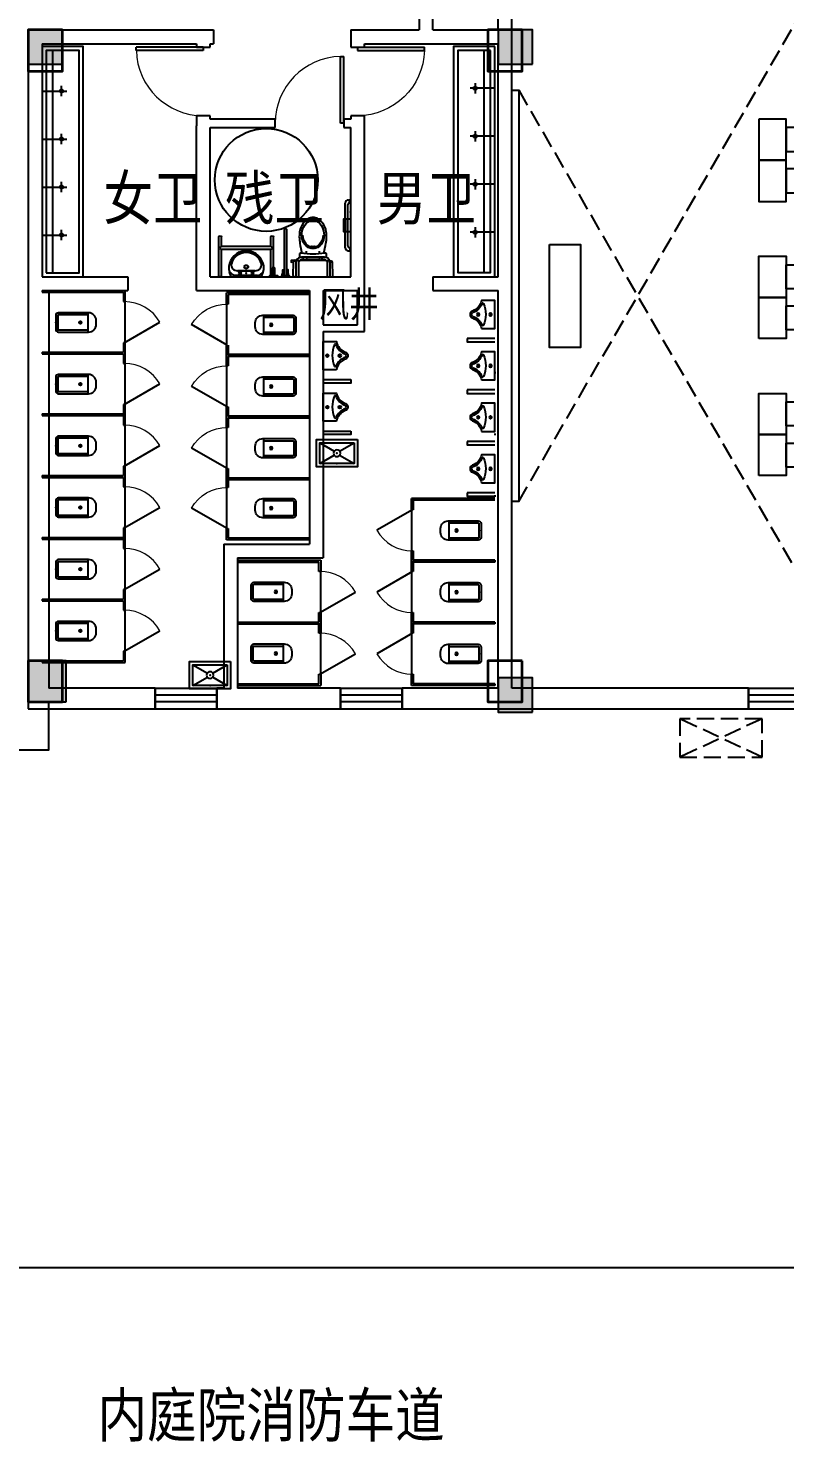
# Model space of a CAD drawing. Extents: x 0 to 302064749, y -59725395 to 1524223.
# Drawn here: x 213603226 to 214705984, y -2817360 to -755807 of the extents above; entities that cross this region are included whole.
import ezdxf

# ---------------------------------------------------------------- set-up
doc = ezdxf.new("R2010")
doc.units = 0
doc.header["$LTSCALE"] = 1000
doc.linetypes.add('DASH', pattern=[0.35, 0.25, -0.1])
for name, color, linetype in [('0-底图', 7, 'Continuous'), ('COLU', 7, 'Continuous'), ('COLU_HATCH', 251, 'Continuous'), ('PUB_TEXT', 7, 'Continuous'), ('STAIR', 2, 'Continuous'), ('TEXT', 7, 'Continuous'), ('WALL', 2, 'Continuous'), ('WINDOW', 4, 'Continuous'), ('厨卫', 252, 'Continuous'), ('家具', 8, 'Continuous'), ('空调外机', 211, 'Continuous'), ('道路-DX', 4, 'Continuous')]:
    doc.layers.add(name, color=color, linetype=linetype)
doc.layers.add('砼柱', color=2, linetype='Continuous', lineweight=35)
doc.styles.get("Standard").update_dxf_attribs({"font": 'geniso.shx', "bigfont": 'hztxt.shx'})

# ---------------------------------------------------------------- blocks, each defined once
blk = doc.blocks.new('jj')
at = {"layer": '家具', "linetype": 'DASH'}
for points in [[(710804, 819533), (715712, 828033)], [(710804, 825533), (715896, 816713)]]:
    blk.add_lwpolyline(points, dxfattribs=at)
at = {"layer": '家具'}
for points in [[(715304, 827113), (715304, 826513), (715704, 826513), (715704, 827113)], [(716304, 827113), (716304, 826513), (716704, 826513), (716704, 827113)], [(717304, 827113), (717304, 826513), (717704, 826513), (717704, 827113)], [(718304, 827113), (718304, 826513), (718704, 826513), (718704, 827113)], [(719304, 827113), (719304, 826513), (719704, 826513), (719704, 827113)], [(720204, 827113), (720204, 826513), (720604, 826513), (720604, 827113)], [(721104, 827113), (721104, 826513), (721504, 826513), (721504, 827113)], [(722004, 827113), (722004, 826513), (722404, 826513), (722404, 827113)], [(722904, 827113), (722904, 826513), (723304, 826513), (723304, 827113)], [(723804, 827113), (723804, 826513), (724204, 826513), (724204, 827113)], [(715704, 826988), (715704, 826638), (716054, 826638), (716054, 826988)], [(716704, 826988), (716704, 826638), (717054, 826638), (717054, 826988)], [(717704, 826988), (717704, 826638), (718054, 826638), (718054, 826988)], [(718704, 826988), (718704, 826638), (719054, 826638), (719054, 826988)], [(719704, 826988), (719704, 826638), (720054, 826638), (720054, 826988)], [(720604, 826988), (720604, 826638), (720954, 826638), (720954, 826988)], [(721504, 826988), (721504, 826638), (721854, 826638), (721854, 826988)], [(722404, 826988), (722404, 826638), (722754, 826638), (722754, 826988)], [(723304, 826988), (723304, 826638), (723654, 826638), (723654, 826988)], [(724204, 826988), (724204, 826638), (724554, 826638), (724554, 826988)], [(715304, 826513), (715304, 825913), (715704, 825913), (715704, 826513)], [(716304, 826513), (716304, 825913), (716704, 825913), (716704, 826513)], [(717304, 826513), (717304, 825913), (717704, 825913), (717704, 826513)], [(718304, 826513), (718304, 825913), (718704, 825913), (718704, 826513)], [(719304, 826513), (719304, 825913), (719704, 825913), (719704, 826513)], [(720204, 826513), (720204, 825913), (720604, 825913), (720604, 826513)], [(721104, 826513), (721104, 825913), (721504, 825913), (721504, 826513)], [(722004, 826513), (722004, 825913), (722404, 825913), (722404, 826513)], [(722904, 826513), (722904, 825913), (723304, 825913), (723304, 826513)], [(723804, 826513), (723804, 825913), (724204, 825913), (724204, 826513)], [(715704, 826388), (715704, 826038), (716054, 826038), (716054, 826388)], [(716704, 826388), (716704, 826038), (717054, 826038), (717054, 826388)], [(717704, 826388), (717704, 826038), (718054, 826038), (718054, 826388)], [(718704, 826388), (718704, 826038), (719054, 826038), (719054, 826388)], [(719704, 826388), (719704, 826038), (720054, 826038), (720054, 826388)], [(720604, 826388), (720604, 826038), (720954, 826038), (720954, 826388)], [(721504, 826388), (721504, 826038), (721854, 826038), (721854, 826388)], [(722404, 826388), (722404, 826038), (722754, 826038), (722754, 826388)], [(723304, 826388), (723304, 826038), (723654, 826038), (723654, 826388)], [(724204, 826388), (724204, 826038), (724554, 826038), (724554, 826388)], [(710704, 819533), (710704, 825533), (710804, 825533), (710804, 819533)], [(714304, 825113), (714304, 824513), (714704, 824513), (714704, 825113)], [(715304, 825113), (715304, 824513), (715704, 824513), (715704, 825113)], [(716304, 825113), (716304, 824513), (716704, 824513), (716704, 825113)], [(717304, 825113), (717304, 824513), (717704, 824513), (717704, 825113)], [(718304, 825113), (718304, 824513), (718704, 824513), (718704, 825113)], [(719304, 825113), (719304, 824513), (719704, 824513), (719704, 825113)], [(720204, 825113), (720204, 824513), (720604, 824513), (720604, 825113)], [(721104, 825113), (721104, 824513), (721504, 824513), (721504, 825113)], [(722004, 825113), (722004, 824513), (722404, 824513), (722404, 825113)], [(722904, 825113), (722904, 824513), (723304, 824513), (723304, 825113)], [(723804, 825113), (723804, 824513), (724204, 824513), (724204, 825113)], [(714704, 824988), (714704, 824638), (715054, 824638), (715054, 824988)], [(715704, 824988), (715704, 824638), (716054, 824638), (716054, 824988)], [(716704, 824988), (716704, 824638), (717054, 824638), (717054, 824988)], [(717704, 824988), (717704, 824638), (718054, 824638), (718054, 824988)], [(718704, 824988), (718704, 824638), (719054, 824638), (719054, 824988)], [(719704, 824988), (719704, 824638), (720054, 824638), (720054, 824988)], [(720604, 824988), (720604, 824638), (720954, 824638), (720954, 824988)], [(721504, 824988), (721504, 824638), (721854, 824638), (721854, 824988)], [(722404, 824988), (722404, 824638), (722754, 824638), (722754, 824988)], [(723304, 824988), (723304, 824638), (723654, 824638), (723654, 824988)], [(724204, 824988), (724204, 824638), (724554, 824638), (724554, 824988)], [(714304, 824513), (714304, 823913), (714704, 823913), (714704, 824513)], [(715304, 824513), (715304, 823913), (715704, 823913), (715704, 824513)], [(716304, 824513), (716304, 823913), (716704, 823913), (716704, 824513)], [(717304, 824513), (717304, 823913), (717704, 823913), (717704, 824513)], [(718304, 824513), (718304, 823913), (718704, 823913), (718704, 824513)], [(719304, 824513), (719304, 823913), (719704, 823913), (719704, 824513)], [(720204, 824513), (720204, 823913), (720604, 823913), (720604, 824513)], [(721104, 824513), (721104, 823913), (721504, 823913), (721504, 824513)], [(722004, 824513), (722004, 823913), (722404, 823913), (722404, 824513)], [(722904, 824513), (722904, 823913), (723304, 823913), (723304, 824513)], [(723804, 824513), (723804, 823913), (724204, 823913), (724204, 824513)], [(714704, 824388), (714704, 824038), (715054, 824038), (715054, 824388)], [(715704, 824388), (715704, 824038), (716054, 824038), (716054, 824388)], [(716704, 824388), (716704, 824038), (717054, 824038), (717054, 824388)], [(717704, 824388), (717704, 824038), (718054, 824038), (718054, 824388)], [(718704, 824388), (718704, 824038), (719054, 824038), (719054, 824388)], [(719704, 824388), (719704, 824038), (720054, 824038), (720054, 824388)], [(720604, 824388), (720604, 824038), (720954, 824038), (720954, 824388)], [(721504, 824388), (721504, 824038), (721854, 824038), (721854, 824388)], [(722404, 824388), (722404, 824038), (722754, 824038), (722754, 824388)], [(723304, 824388), (723304, 824038), (723654, 824038), (723654, 824388)], [(724204, 824388), (724204, 824038), (724554, 824038), (724554, 824388)], [(711254, 823283), (711704, 823283), (711704, 821783), (711254, 821783)], [(714304, 822513), (714304, 823113), (714704, 823113), (714704, 822513)], [(714704, 822638), (714704, 822988), (715054, 822988), (715054, 822638)], [(715304, 822513), (715304, 823113), (715704, 823113), (715704, 822513)], [(715704, 822638), (715704, 822988), (716054, 822988), (716054, 822638)], [(716304, 822513), (716304, 823113), (716704, 823113), (716704, 822513)], [(716704, 822638), (716704, 822988), (717054, 822988), (717054, 822638)], [(717304, 822513), (717304, 823113), (717704, 823113), (717704, 822513)], [(717704, 822638), (717704, 822988), (718054, 822988), (718054, 822638)], [(718304, 822513), (718304, 823113), (718704, 823113), (718704, 822513)], [(718704, 822638), (718704, 822988), (719054, 822988), (719054, 822638)], [(719304, 822513), (719304, 823113), (719704, 823113), (719704, 822513)], [(719704, 822638), (719704, 822988), (720054, 822988), (720054, 822638)], [(720204, 822513), (720204, 823113), (720604, 823113), (720604, 822513)], [(720604, 822638), (720604, 822988), (720954, 822988), (720954, 822638)], [(721104, 822513), (721104, 823113), (721504, 823113), (721504, 822513)], [(721504, 822638), (721504, 822988), (721854, 822988), (721854, 822638)], [(722004, 822513), (722004, 823113), (722404, 823113), (722404, 822513)], [(722404, 822638), (722404, 822988), (722754, 822988), (722754, 822638)], [(722904, 822513), (722904, 823113), (723304, 823113), (723304, 822513)], [(723304, 822638), (723304, 822988), (723654, 822988), (723654, 822638)], [(723804, 822513), (723804, 823113), (724204, 823113), (724204, 822513)], [(724204, 822638), (724204, 822988), (724554, 822988), (724554, 822638)], [(724704, 822513), (724704, 823113), (725104, 823113), (725104, 822513)], [(725104, 822638), (725104, 822988), (725454, 822988), (725454, 822638)], [(714304, 821913), (714304, 822513), (714704, 822513), (714704, 821913)], [(714704, 822038), (714704, 822388), (715054, 822388), (715054, 822038)], [(715304, 821913), (715304, 822513), (715704, 822513), (715704, 821913)], [(715704, 822038), (715704, 822388), (716054, 822388), (716054, 822038)], [(716304, 821913), (716304, 822513), (716704, 822513), (716704, 821913)], [(716704, 822038), (716704, 822388), (717054, 822388), (717054, 822038)], [(717304, 821913), (717304, 822513), (717704, 822513), (717704, 821913)], [(717704, 822038), (717704, 822388), (718054, 822388), (718054, 822038)], [(718304, 821913), (718304, 822513), (718704, 822513), (718704, 821913)], [(718704, 822038), (718704, 822388), (719054, 822388), (719054, 822038)], [(719304, 821913), (719304, 822513), (719704, 822513), (719704, 821913)], [(719704, 822038), (719704, 822388), (720054, 822388), (720054, 822038)], [(720204, 821913), (720204, 822513), (720604, 822513), (720604, 821913)], [(720604, 822038), (720604, 822388), (720954, 822388), (720954, 822038)], [(721104, 821913), (721104, 822513), (721504, 822513), (721504, 821913)], [(721504, 822038), (721504, 822388), (721854, 822388), (721854, 822038)], [(722004, 821913), (722004, 822513), (722404, 822513), (722404, 821913)], [(722404, 822038), (722404, 822388), (722754, 822388), (722754, 822038)], [(722904, 821913), (722904, 822513), (723304, 822513), (723304, 821913)], [(723304, 822038), (723304, 822388), (723654, 822388), (723654, 822038)], [(723804, 821913), (723804, 822513), (724204, 822513), (724204, 821913)], [(724204, 822038), (724204, 822388), (724554, 822388), (724554, 822038)], [(724704, 821913), (724704, 822513), (725104, 822513), (725104, 821913)], [(725104, 822038), (725104, 822388), (725454, 822388), (725454, 822038)], [(714304, 820513), (714304, 821113), (714704, 821113), (714704, 820513)], [(714704, 820638), (714704, 820988), (715054, 820988), (715054, 820638)], [(715304, 820513), (715304, 821113), (715704, 821113), (715704, 820513)], [(715704, 820638), (715704, 820988), (716054, 820988), (716054, 820638)], [(716304, 820513), (716304, 821113), (716704, 821113), (716704, 820513)], [(716704, 820638), (716704, 820988), (717054, 820988), (717054, 820638)], [(717304, 820513), (717304, 821113), (717704, 821113), (717704, 820513)], [(717704, 820638), (717704, 820988), (718054, 820988), (718054, 820638)], [(718304, 820513), (718304, 821113), (718704, 821113), (718704, 820513)], [(718704, 820638), (718704, 820988), (719054, 820988), (719054, 820638)], [(719304, 820513), (719304, 821113), (719704, 821113), (719704, 820513)], [(719704, 820638), (719704, 820988), (720054, 820988), (720054, 820638)], [(720204, 820513), (720204, 821113), (720604, 821113), (720604, 820513)], [(720604, 820638), (720604, 820988), (720954, 820988), (720954, 820638)], [(721104, 820513), (721104, 821113), (721504, 821113), (721504, 820513)], [(721504, 820638), (721504, 820988), (721854, 820988), (721854, 820638)], [(722004, 820513), (722004, 821113), (722404, 821113), (722404, 820513)], [(722404, 820638), (722404, 820988), (722754, 820988), (722754, 820638)], [(722904, 820513), (722904, 821113), (723304, 821113), (723304, 820513)], [(723304, 820638), (723304, 820988), (723654, 820988), (723654, 820638)], [(723804, 820513), (723804, 821113), (724204, 821113), (724204, 820513)], [(724204, 820638), (724204, 820988), (724554, 820988), (724554, 820638)], [(724704, 820513), (724704, 821113), (725104, 821113), (725104, 820513)], [(725104, 820638), (725104, 820988), (725454, 820988), (725454, 820638)], [(714304, 819913), (714304, 820513), (714704, 820513), (714704, 819913)], [(715304, 819913), (715304, 820513), (715704, 820513), (715704, 819913)], [(716304, 819913), (716304, 820513), (716704, 820513), (716704, 819913)], [(717304, 819913), (717304, 820513), (717704, 820513), (717704, 819913)], [(718304, 819913), (718304, 820513), (718704, 820513), (718704, 819913)], [(719304, 819913), (719304, 820513), (719704, 820513), (719704, 819913)], [(720204, 819913), (720204, 820513), (720604, 820513), (720604, 819913)], [(721104, 819913), (721104, 820513), (721504, 820513), (721504, 819913)], [(722004, 819913), (722004, 820513), (722404, 820513), (722404, 819913)], [(722904, 819913), (722904, 820513), (723304, 820513), (723304, 819913)], [(723804, 819913), (723804, 820513), (724204, 820513), (724204, 819913)], [(724704, 819913), (724704, 820513), (725104, 820513), (725104, 819913)], [(714704, 820038), (714704, 820388), (715054, 820388), (715054, 820038)], [(715704, 820038), (715704, 820388), (716054, 820388), (716054, 820038)], [(716704, 820038), (716704, 820388), (717054, 820388), (717054, 820038)], [(717704, 820038), (717704, 820388), (718054, 820388), (718054, 820038)], [(718704, 820038), (718704, 820388), (719054, 820388), (719054, 820038)], [(719704, 820038), (719704, 820388), (720054, 820388), (720054, 820038)], [(720604, 820038), (720604, 820388), (720954, 820388), (720954, 820038)], [(721504, 820038), (721504, 820388), (721854, 820388), (721854, 820038)], [(722404, 820038), (722404, 820388), (722754, 820388), (722754, 820038)], [(723304, 820038), (723304, 820388), (723654, 820388), (723654, 820038)], [(724204, 820038), (724204, 820388), (724554, 820388), (724554, 820038)], [(725104, 820038), (725104, 820388), (725454, 820388), (725454, 820038)], [(715304, 818513), (715304, 819113), (715704, 819113), (715704, 818513)], [(716304, 818513), (716304, 819113), (716704, 819113), (716704, 818513)], [(717304, 818513), (717304, 819113), (717704, 819113), (717704, 818513)], [(718304, 818513), (718304, 819113), (718704, 819113), (718704, 818513)], [(719304, 818513), (719304, 819113), (719704, 819113), (719704, 818513)], [(720204, 818513), (720204, 819113), (720604, 819113), (720604, 818513)], [(721104, 818513), (721104, 819113), (721504, 819113), (721504, 818513)], [(722004, 818513), (722004, 819113), (722404, 819113), (722404, 818513)], [(722904, 818513), (722904, 819113), (723304, 819113), (723304, 818513)], [(723804, 818513), (723804, 819113), (724204, 819113), (724204, 818513)], [(724704, 818513), (724704, 819113), (725104, 819113), (725104, 818513)], [(715704, 818638), (715704, 818988), (716054, 818988), (716054, 818638)], [(716704, 818638), (716704, 818988), (717054, 818988), (717054, 818638)], [(717704, 818638), (717704, 818988), (718054, 818988), (718054, 818638)], [(718704, 818638), (718704, 818988), (719054, 818988), (719054, 818638)], [(719704, 818638), (719704, 818988), (720054, 818988), (720054, 818638)], [(720604, 818638), (720604, 818988), (720954, 818988), (720954, 818638)], [(721504, 818638), (721504, 818988), (721854, 818988), (721854, 818638)], [(722404, 818638), (722404, 818988), (722754, 818988), (722754, 818638)], [(723304, 818638), (723304, 818988), (723654, 818988), (723654, 818638)], [(724204, 818638), (724204, 818988), (724554, 818988), (724554, 818638)], [(725104, 818638), (725104, 818988), (725454, 818988), (725454, 818638)], [(715304, 817913), (715304, 818513), (715704, 818513), (715704, 817913)], [(716304, 817913), (716304, 818513), (716704, 818513), (716704, 817913)], [(717304, 817913), (717304, 818513), (717704, 818513), (717704, 817913)], [(718304, 817913), (718304, 818513), (718704, 818513), (718704, 817913)], [(719304, 817913), (719304, 818513), (719704, 818513), (719704, 817913)], [(720204, 817913), (720204, 818513), (720604, 818513), (720604, 817913)], [(721104, 817913), (721104, 818513), (721504, 818513), (721504, 817913)], [(722004, 817913), (722004, 818513), (722404, 818513), (722404, 817913)], [(722904, 817913), (722904, 818513), (723304, 818513), (723304, 817913)], [(723804, 817913), (723804, 818513), (724204, 818513), (724204, 817913)], [(724704, 817913), (724704, 818513), (725104, 818513), (725104, 817913)], [(715704, 818038), (715704, 818388), (716054, 818388), (716054, 818038)], [(716704, 818038), (716704, 818388), (717054, 818388), (717054, 818038)], [(717704, 818038), (717704, 818388), (718054, 818388), (718054, 818038)], [(718704, 818038), (718704, 818388), (719054, 818388), (719054, 818038)], [(719704, 818038), (719704, 818388), (720054, 818388), (720054, 818038)], [(720604, 818038), (720604, 818388), (720954, 818388), (720954, 818038)], [(721504, 818038), (721504, 818388), (721854, 818388), (721854, 818038)], [(722404, 818038), (722404, 818388), (722754, 818388), (722754, 818038)], [(723304, 818038), (723304, 818388), (723654, 818388), (723654, 818038)], [(724204, 818038), (724204, 818388), (724554, 818388), (724554, 818038)], [(725104, 818038), (725104, 818388), (725454, 818388), (725454, 818038)]]:
    blk.add_lwpolyline(points, close=True, dxfattribs=at)
blk = doc.blocks.new('$lvtry$00000202')
at = {"color": 0}
for p, q in [((-110, -40, 0), (-110, -470, 0)), ((100, -30, 0), (-100, -30, 0)), ((110, -470, 0), (110, -40, 0)), ((140, -470, 0), (-140, -470, 0))]:
    blk.add_line(p, q, dxfattribs=at)
at = {"color": 0, "elevation": 0}
blk.add_lwpolyline([(140, -40, 0.414214), (100, 0), (-100, 0, 0.414214), (-140, -40), (-140, -480, 0.414214), (-30, -590), (30, -590, 0.414214), (140, -480)], format="xyb", close=True, dxfattribs=at)
at = {"color": 0}
blk.add_circle((0, -359, 0), 20, dxfattribs=at)
for centre, start, end in [((-100, -40, 0), 90, 180), ((100, -40, 0), 0, 90)]:
    blk.add_arc(centre, 10, start, end, dxfattribs=at)
for p in [(0, 0, 0), (0, -359, 0)]:
    blk.add_point(p, dxfattribs=at)
blk = doc.blocks.new('$TCHSYS$APDOOR2D')
blk.add_line((0.5, 0), (0, 0.866))
at = {"lineweight": 13}
blk.add_arc((0.5, 0), 1, 120, 180, dxfattribs=at)
blk = doc.blocks.new('jjj')
at = {"layer": '家具'}
for p, q in [((710644, 826153), (710644, 822913)), ((710804, 825603), (710444, 825603)), ((710804, 824903), (710444, 824903)), ((710804, 824203), (710444, 824203)), ((710804, 823503), (710444, 823503))]:
    blk.add_line(p, q, dxfattribs=at)
for points in [[(710804, 826213), (710204, 826213), (710204, 822853), (710804, 822853), (710804, 826213)], [(710519, 825678), (710519, 825528)], [(710519, 824978), (710519, 824828)], [(710519, 824278), (710519, 824128)], [(710519, 823578), (710519, 823428)]]:
    blk.add_lwpolyline(points, dxfattribs=at)
blk.add_lwpolyline([(710744, 826153), (710264, 826153), (710264, 822913), (710744, 822913)], close=True, dxfattribs=at)
for centre in [(710519, 825603), (710519, 824903), (710519, 824203), (710519, 823503)]:
    blk.add_circle(centre, 25, dxfattribs=at)
blk = doc.blocks.new('A$C1C523CE6')
at = {"layer": '厨卫'}
for p, q in [((302, 1130), (302, 958)), ((931, 1111), (931, 450, 0)), ((971, 1111), (931, 1111)), ((971, 450, 0), (971, 1111)), ((1105, 1102), (1090, 1117)), ((1160, 1117), (1145, 1102)), ((456, 884), (645, 884)), ((11, 760), (1, 760)), ((11, 700), (1, 700)), ((11, 700), (11, 760)), ((36, 750), (11, 750)), ((16, 710), (11, 710)), ((41, 685), (41, 475, 0)), ((81, 705), (81, 475, 0)), ((467, 770), (444, 770)), ((456, 781), (456, 758)), ((634, 770), (657, 770)), ((645, 781), (645, 758)), ((41, 475), (41, 285)), ((81, 285), (81, 475)), ((951, 430, 0), (951, 430, 0)), ((41, 285, 0), (41, 75, 0)), ((81, 285, 0), (81, 55, 0)), ((11, 60, 0), (1, 60, 0)), ((11, 0, 0), (1, 0, 0)), ((11, 60, 0), (11, 0, 0)), ((16, 50, 0), (11, 50, 0)), ((16, 50, 0), (11, 50, 0)), ((36, 10, 0), (11, 10, 0))]:
    blk.add_line(p, q, dxfattribs=at)
for points in [[(819, 1130), (282, 1130, 0.421203), (259, 1107), (264, 922, 0.384529), (285, 900, 0.020097), (551, 890, 0.020097), (816, 900, 0.384529), (837, 922), (842, 1107, 0.421203)], [(1125, 993), (1125, 993, 0.414214), (1145, 1013), (1145, 1102), (1105, 1102), (1105, 1013, 0.414214)], [(749, 844), (352, 844), (352, 807, 0.472458), (379, 784, -0.097656), (722, 784, 0.472458), (749, 807)], [(551, 307, -0.221073), (451, 353, -0.102493), (395, 459, -0.121565), (397, 590, -0.187395), (480, 701, -0.126952), (551, 719, -0.126952), (621, 701, -0.187395), (704, 590, -0.121565), (706, 459, -0.102493), (650, 353, -0.221073)]]:
    blk.add_lwpolyline(points, format="xyb", close=True, dxfattribs=at)
for points in [[(354, 895, -0.203745), (342, 924), (342, 1130)], [(747, 895, 0.203745), (759, 924), (759, 1130)], [(795, 898, 0.081906), (799, 924), (799, 1130)], [(302, 958), (302, 913), (302, 924, 0.081902), (306, 898)], [(306, 898, 0.32142), (382, 844), (719, 844, 0.300027), (793, 893)], [(352, 898, 0.216674), (382, 884), (414, 884)], [(687, 884), (719, 884, 0.194092), (747, 895)], [(793, 893, 0.019656), (795, 898)], [(390, 786), (366, 671, 0.088113), (356, 473, 0.124068), (415, 339, 0.086475), (483, 282, 0.130408), (551, 265, 0.130408), (618, 282, 0.086475), (686, 339, 0.124068), (745, 473, 0.088113), (735, 671), (712, 786)], [(404, 524, -0.134007), (437, 632, -0.213245), (522, 694, 0.668461), (518, 710, 0.205105), (426, 639, 0.136377), (394, 524)], [(556, 683), (569, 689, 0.801198), (570, 693, 0.05862), (551, 695, 0.05862), (531, 693, 0.801198), (532, 689), (545, 683)], [(707, 524, 0.136377), (675, 639, 0.205105), (583, 710, 0.668461), (579, 694, -0.213245), (664, 632, -0.134007), (697, 524)]]:
    blk.add_lwpolyline(points, format="xyb", dxfattribs=at)
for points in [[(891, 1130), (891, 1117), (1011, 1117), (1011, 1130)], [(913, 1087), (913, 1100), (905, 1100), (905, 1087)], [(926, 1027), (926, 1117), (913, 1117), (913, 1027)], [(975, 1027), (975, 1117), (989, 1117), (989, 1027)], [(989, 1087), (989, 1100), (997, 1100), (997, 1087)], [(1062, 1130), (1062, 1117), (1183, 1117), (1183, 1130)], [(456, 844), (456, 888), (414, 888), (414, 844)], [(645, 844), (645, 888), (687, 888), (687, 844)]]:
    blk.add_lwpolyline(points, close=True, dxfattribs=at)
for points in [[(780, 897), (814, 885), (869, 892), (866, 915), (834, 910)], [(1, 475), (101, 475), (101, 285), (1, 285)]]:
    blk.add_lwpolyline(points, dxfattribs=at)
at = {"layer": '厨卫', "const_width": 20}
blk.add_lwpolyline([(1, 174, 0.39926), (10, 184, 0.39926), (1, 194, 0.39926)], format="xyb", dxfattribs=at)
at = {"layer": '厨卫'}
for centre, radius, start, end in [((16, 685), 25, 0, 90), ((36, 705), 45, 0, 90), ((951, 450, 0), 20, 180.0006, 270.0006), ((951, 450, 0), 20, 269.9999, 0), ((16, 75, 0), 25, 270, 0), ((36, 55, 0), 45, 270, 0)]:
    blk.add_arc(centre, radius, start, end, dxfattribs=at)
blk = doc.blocks.new('x-cw$0$$lvtry$00000178')
for p, q in [((-240, 0), (-270, -79)), ((240, 0), (-240, 0)), ((-237, 0), (239, 0)), ((240, 0), (270, -79)), ((-213, -36), (-271, -91)), ((-179, -23), (181, -23)), ((-141, -105), (141, -105)), ((141, -105), (-141, -105)), ((217, -37), (274, -95))]:
    blk.add_line(p, q)
for centre, radius in [((-99, -65), 16.3), ((2, -172), 31.6), ((101, -65), 16.3)]:
    blk.add_circle(centre, radius)
at = {"lineweight": 13}
blk.add_circle((2, -172), 23, dxfattribs=at)
for centre, radius, start, end in [((28, -152), 307, 166.1751, 244.7296), ((-141, -205), 100, 90, 190.5602), ((0, -179), 243, 190.5602, 349.4398), ((-179, -73), 50, 90, 133.181), ((-28, -152), 307, 297.0639, 13.8249), ((141, -205), 100, 349.4398, 90), ((181, -73), 50, 44.5607, 90), ((0, -201), 250, 245.8071, 296.4628)]:
    blk.add_arc(centre, radius, start, end)
blk.add_point((1, -65, 0))
blk = doc.blocks.new('A$C581F44C0')
at = {"layer": '厨卫'}
for p, q in [((0, 600, 0), (0, 20, 0)), ((40, 600, 0), (0, 600, 0)), ((40, 600, 0), (40, 200, 0)), ((760, 600, 0), (760, 200, 0)), ((800, 600, 0), (760, 600, 0)), ((800, 600, 0), (800, 600, 0)), ((800, 500, 0), (800, 600, 0)), ((800, 500, 0), (800, 20, 0)), ((20, 180, 0), (20, 180, 0)), ((760, 200, 0), (40, 200, 0)), ((760, 160, 0), (40, 160, 0)), ((40, 160, 0), (40, 20, 0)), ((760, 160, 0), (760, 20, 0)), ((780, 180, 0), (780, 180, 0)), ((20, 0, 0), (20, 0, 0)), ((780, 0, 0), (780, 0, 0))]:
    blk.add_line(p, q, dxfattribs=at)
for centre, start, end in [((20, 20, 0), 180, 270), ((40, 180, 0), 90, 180), ((40, 180, 0), 180, 270), ((20, 20, 0), 270, 0), ((760, 180, 0), 0, 90), ((760, 180, 0), 270, 0), ((780, 20, 0), 180, 270), ((780, 20, 0), 270, 0)]:
    blk.add_arc(centre, 20, start, end, dxfattribs=at)
at = {"layer": '厨卫', "xscale": -0.9156193895870736, "yscale": 0.8407079646017699}
blk.add_blockref('x-cw$0$$lvtry$00000178', (402, 600), dxfattribs=at)
blk = doc.blocks.new('$lvtry$00000191')
at = {"color": 0}
for p, q in [((-250, -100, 0), (-39, -219, 0)), ((39, -219, 0), (250, -100, 0)), ((-250, -400, 0), (-39, -281, 0)), ((39, -281, 0), (250, -400, 0))]:
    blk.add_line(p, q, dxfattribs=at)
at = {"color": 0, "elevation": 0}
for points in [[(300, -450), (300, -50), (-300, -50), (-300, -450)], [(250, -400), (250, -100), (-250, -100), (-250, -400)]]:
    blk.add_lwpolyline(points, close=True, dxfattribs=at)
at = {"color": 0}
blk.add_circle((0, -250, 0), 50, dxfattribs=at)
for p in [(0, -100, 0), (0, -250, 0)]:
    blk.add_point(p, dxfattribs=at)
blk = doc.blocks.new('$lvtry$00000222')
at = {"layer": '厨卫', "elevation": 0}
blk.add_lwpolyline([(-205, -191), (-205, 0), (205, 0), (205, -191, 0.268068), (51, -323, -0.317765), (0, -360, -0.317765), (-51, -323, 0.268068)], format="xyb", close=True, dxfattribs=at)
at = {"layer": '厨卫'}
for centre in [(0, -60, 0), (0, -242, 0)]:
    blk.add_circle(centre, 20, dxfattribs=at)
for centre, radius, start, end in [((-152, -175, 0), 10, 114.1084, 248.1394), ((5, -526, 0), 395, 66.6675, 114.1084), ((-243, -401, 0), 233, 19.2639, 68.1394), ((243, -401, 0), 233, 110.4941, 160.7361), ((158, -173, 0), 10, 290.4941, 66.6675), ((0, -316, 0), 24, 199.2639, 269.4998), ((0, -316, 0), 24, 270.5002, 340.7361)]:
    blk.add_arc(centre, radius, start, end, dxfattribs=at)
for p in [(0, -60, 0), (0, -242, 0)]:
    blk.add_point(p, dxfattribs=at)
blk = doc.blocks.new('1111')
at = {"layer": 'COLU_HATCH'}
h = blk.add_hatch(color=256, dxfattribs=at)
h.dxf.hatch_style = 1
h.paths.add_polyline_path([(1153592, 1111491), (1153592, 1111991), (1153092, 1111991), (1153092, 1111491)])
h = blk.add_hatch(color=256, dxfattribs=at)
h.dxf.hatch_style = 1
h.paths.add_polyline_path([(1160442, 1111491), (1160442, 1111991), (1159942, 1111991), (1159942, 1111491)])
h = blk.add_hatch(color=256, dxfattribs=at)
h.dxf.hatch_style = 1
h.paths.add_polyline_path([(1153642, 1102191), (1153642, 1102791), (1153092, 1102791), (1153092, 1102191)])
h = blk.add_hatch(color=256, dxfattribs=at)
h.dxf.hatch_style = 1
h.paths.add_polyline_path([(1160442, 1102041), (1160442, 1102541), (1159942, 1102541), (1159942, 1102041)])
at = {"layer": 'COLU'}
for points in [[(1153592, 1111491), (1153592, 1111991), (1153092, 1111991), (1153092, 1111491)], [(1160442, 1111491), (1160442, 1111991), (1159942, 1111991), (1159942, 1111491)], [(1153642, 1102191), (1153642, 1102791), (1153092, 1102791), (1153092, 1102191)], [(1160442, 1102041), (1160442, 1102541), (1159942, 1102541), (1159942, 1102041)]]:
    blk.add_lwpolyline(points, close=True, dxfattribs=at)
blk = doc.blocks.new('rtyu')
at = {"layer": '砼柱', "lineweight": 35}
for points in [[(2875708, 727640), (2875208, 727640), (2875208, 727040), (2875708, 727040)], [(2875708, 727640), (2875208, 727640), (2875208, 727040), (2875708, 727040)], [(2882408, 727640), (2881908, 727640), (2881908, 727040), (2882408, 727040)], [(2882408, 727640), (2881908, 727640), (2881908, 727040), (2882408, 727040)], [(2875708, 718440), (2875208, 718440), (2875208, 717840), (2875708, 717840)], [(2875708, 718440), (2875208, 718440), (2875208, 717840), (2875708, 717840)], [(2882408, 718440), (2881908, 718440), (2881908, 717840), (2882408, 717840)], [(2882408, 718440), (2881908, 718440), (2881908, 717840), (2882408, 717840)]]:
    blk.add_lwpolyline(points, close=True, dxfattribs=at)
blk = doc.blocks.new('A$C6D717843')
at = {"layer": 'TEXT'}
blk.add_blockref('rtyu', (-2821208, -641940), dxfattribs=at)
blk = doc.blocks.new('$WINLIB2D$00000001')
at = {"color": 0}
for points in [[(-0.5, 0.5), (-0.5, -0.5)], [(-0.5, 0.5), (0.5, 0.5)], [(0.5, -0.5), (0.5, 0.5)], [(0.5, 0.1667), (-0.5, 0.1667)], [(0.5, -0.1667), (-0.5, -0.1667)], [(-0.5, -0.5), (0.5, -0.5)]]:
    blk.add_lwpolyline(points, dxfattribs=at)
blk = doc.blocks.new('$DorLib2D$00000001')
for p, q in [((0.45, 0.975), (0.5, 0.975)), ((0.45, 0), (0.45, 0.975)), ((0.5, 0), (0.5, 0.975)), ((0.5, 0), (0.45, 0))]:
    blk.add_line(p, q)
at = {"lineweight": 13}
blk.add_arc((0.475, 0), 0.975, 91.4693, 180, dxfattribs=at)
blk = doc.blocks.new('gfhjghj')
at = {"layer": 'STAIR'}
blk.add_lwpolyline([(1108932.7, 13850.1), (1108932.7, 13150.1), (1118032.7, 13150.1), (1118032.7, 13850.1)], dxfattribs=at)
at = {"layer": 'WALL'}
for p, q in [((1124582.7, 23650.1), (1124582.7, 25050.1)), ((1124782.7, 23550.1), (1124782.7, 24950.1)), ((1123432.7, 24050.1), (1123432.7, 23650.1)), ((1123632.7, 23650.1), (1123632.7, 24050.1)), ((1117732.7, 23650.1), (1117732.7, 19950.1)), ((1117732.7, 23650.1), (1120282.7, 23650.1)), ((1120282.7, 23650.1), (1120432.7, 23650.1)), ((1120432.7, 23650.1), (1120432.7, 23450.1)), ((1122432.7, 23650.1), (1122432.7, 23400.1)), ((1122432.7, 23650.1), (1123432.7, 23650.1)), ((1123632.7, 23650.1), (1124582.7, 23650.1)), ((1124782.7, 19950.1), (1124782.7, 23550.1)), ((1117932.7, 23450.1), (1117932.7, 20050.1)), ((1117932.7, 23450.1), (1120182.7, 23450.1)), ((1120182.7, 23450.1), (1120182.7, 23400.1)), ((1120182.7, 23400.1), (1120382.7, 23400.1)), ((1120382.7, 23450.1), (1120432.7, 23450.1)), ((1120382.7, 23400.1), (1120382.7, 23450.1)), ((1122432.7, 23400.1), (1122632.7, 23400.1)), ((1122632.7, 23400.1), (1122632.7, 23450.1)), ((1122632.7, 23450.1), (1123532.7, 23450.1)), ((1123532.7, 23450.1), (1124582.7, 23450.1)), ((1124582.7, 20050.1), (1124582.7, 23450.1)), ((1120382.7, 22400.1), (1120182.7, 22400.1)), ((1120182.7, 22400.1), (1120182.7, 22250.1)), ((1120382.7, 22350.1), (1120382.7, 22400.1)), ((1121332.7, 22350.1), (1120382.7, 22350.1)), ((1121332.7, 22230.1), (1121332.7, 22350.1)), ((1122432.7, 22350.1), (1122332.7, 22350.1)), ((1122332.7, 22350.1), (1122332.7, 22230.1)), ((1122632.7, 22400.1), (1122432.7, 22400.1)), ((1122432.7, 22400.1), (1122432.7, 22350.1)), ((1122632.7, 22250.1), (1122632.7, 22400.1)), ((1120182.7, 19850.1), (1120182.7, 22250.1)), ((1120382.7, 22230.1), (1121332.7, 22230.1)), ((1120382.7, 20050.1), (1120382.7, 22230.1)), ((1122332.7, 22230.1), (1122432.7, 22230.1)), ((1122432.7, 20050.1), (1122432.7, 22230.1)), ((1122632.7, 19950.1), (1122632.7, 22250.1)), ((1117932.7, 20050.1), (1119182.7, 20050.1)), ((1119182.7, 20050.1), (1119182.7, 19850.1)), ((1120382.7, 20050.1), (1121932.7, 20050.1)), ((1121932.7, 20050.1), (1122432.7, 20050.1)), ((1123632.7, 20050.1), (1124582.7, 20050.1)), ((1123632.7, 20050.1), (1123632.7, 19850.1)), ((1117732.7, 19950.1), (1117732.7, 13750.1)), ((1118032.7, 19850.1), (1119182.7, 19850.1)), ((1118032.7, 19850.1), (1118032.7, 14050.1)), ((1120182.7, 19850.1), (1121832.7, 19850.1)), ((1121832.7, 19850.1), (1121832.7, 19350.1)), ((1122032.7, 19850.1), (1122032.7, 19350.1)), ((1122032.7, 19850.1), (1122532.7, 19850.1)), ((1122532.7, 19350.1), (1122532.7, 19850.1)), ((1122632.7, 19250.1), (1122632.7, 19950.1)), ((1123632.7, 19850.1), (1124582.7, 19850.1)), ((1124582.7, 14050.1), (1124582.7, 19850.1)), ((1124782.7, 14050.1), (1124782.7, 19950.1)), ((1121832.7, 19350.1), (1121832.7, 16150.1)), ((1122032.7, 19350.1), (1122532.7, 19350.1)), ((1122032.7, 19250.1), (1122632.7, 19250.1)), ((1122032.7, 19250.1), (1122032.7, 15950.1)), ((1120582.7, 16150.1), (1121832.7, 16150.1)), ((1120582.7, 16150.1), (1120582.7, 14050.1)), ((1120782.7, 15950.1), (1122032.7, 15950.1)), ((1120782.7, 15950.1), (1120782.7, 14050.1)), ((1119582.7, 14050.1), (1118032.7, 14050.1)), ((1119582.7, 13750.1), (1119582.7, 14050.1)), ((1120582.7, 14050.1), (1120482.7, 14050.1)), ((1120482.7, 14050.1), (1120482.7, 13750.1)), ((1122282.2, 14050.1), (1120782.7, 14050.1)), ((1122282.2, 13750.1), (1122282.2, 14050.1)), ((1124582.7, 14050.1), (1123182.2, 14050.1)), ((1123182.2, 14050.1), (1123182.2, 13750.1)), ((1128232.7, 14050.1), (1124782.7, 14050.1)), ((1128232.7, 13750.1), (1128232.7, 14050.1)), ((1117732.7, 13750.1), (1119582.7, 13750.1)), ((1120482.7, 13750.1), (1120682.7, 13750.1)), ((1120682.7, 13750.1), (1122282.2, 13750.1)), ((1123182.2, 13750.1), (1124682.7, 13750.1)), ((1124682.7, 13750.1), (1128232.7, 13750.1))]:
    blk.add_line(p, q, dxfattribs=at)
at = {"layer": '厨卫'}
for p, q in [((1117932.7, 19850.1), (1119145.2, 19850.1)), ((1117932.7, 19850.1), (1117932.7, 19825.1)), ((1117932.7, 19825.1), (1119120.2, 19825.1)), ((1119120.2, 19825.1), (1119120.2, 19687.6)), ((1119145.2, 19687.6), (1119145.2, 19850.1)), ((1120620.2, 19652.6), (1120620.2, 19815.1)), ((1121832.7, 19815.1), (1120620.2, 19815.1)), ((1119120.2, 19687.6), (1119145.2, 19687.6)), ((1119145.2, 14587.6), (1119145.2, 19687.6)), ((1120620.2, 19652.6), (1120620.2, 16377.6)), ((1120645.2, 19652.6), (1120620.2, 19652.6)), ((1120645.2, 19790.1), (1120645.2, 19652.6)), ((1121832.7, 19790.1), (1120645.2, 19790.1)), ((1119145.2, 19087.6), (1119120.2, 19087.6)), ((1119120.2, 19087.6), (1119120.2, 18950.1)), ((1119145.2, 18937.6), (1119145.2, 19087.6)), ((1120620.2, 18902.6), (1120620.2, 19052.6)), ((1120645.2, 19052.6), (1120645.2, 18915.1)), ((1124532.7, 19150.1), (1124132.7, 19150.1)), ((1117932.7, 18950.1), (1119120.2, 18950.1)), ((1117932.7, 18950.1), (1117932.7, 18925.1)), ((1117932.7, 18925.1), (1119120.2, 18925.1)), ((1119120.2, 18925.1), (1119120.2, 18787.6)), ((1119120.2, 18787.6), (1119145.2, 18787.6)), ((1119145.2, 18787.6), (1119145.2, 18937.6)), ((1120620.2, 18752.6), (1120620.2, 18915.1)), ((1121832.7, 18915.1), (1120620.2, 18915.1)), ((1120645.2, 18890.1), (1120645.2, 18752.6)), ((1121832.7, 18890.1), (1120645.2, 18890.1)), ((1121832.7, 18915.1), (1121832.7, 18890.1)), ((1120645.2, 18752.6), (1120620.2, 18752.6)), ((1122032.7, 18665.1), (1122032.7, 18640.1)), ((1124532.7, 18665.1), (1124532.7, 18640.1)), ((1122032.7, 18550.1), (1122432.7, 18550.1)), ((1124532.7, 18400.1), (1124132.7, 18400.1)), ((1119145.2, 18187.6), (1119120.2, 18187.6)), ((1119120.2, 18187.6), (1119120.2, 18050.1)), ((1119145.2, 18025.1), (1119145.2, 18187.6)), ((1120620.2, 18002.6), (1120620.2, 18152.6)), ((1120620.2, 18152.6), (1120645.2, 18152.6)), ((1120645.2, 18152.6), (1120645.2, 18015.1)), ((1117932.7, 18050.1), (1119120.2, 18050.1)), ((1117932.7, 18050.1), (1117932.7, 18025.1)), ((1117932.7, 18050.1), (1119145.2, 18050.1)), ((1117932.7, 18050.1), (1117932.7, 18025.1)), ((1117932.7, 18025.1), (1119145.2, 18025.1)), ((1117932.7, 18025.1), (1119120.2, 18025.1)), ((1119120.2, 18025.1), (1119120.2, 17887.6)), ((1119145.2, 17887.6), (1119145.2, 18050.1)), ((1120620.2, 17852.6), (1120620.2, 18002.6)), ((1121832.7, 18015.1), (1120645.2, 18015.1)), ((1121832.7, 17990.1), (1120645.2, 17990.1)), ((1120645.2, 17990.1), (1120645.2, 17852.6)), ((1121832.7, 18015.1), (1121832.7, 17990.1)), ((1119120.2, 17887.6), (1119145.2, 17887.6)), ((1120645.2, 17852.6), (1120620.2, 17852.6)), ((1122032.7, 17800.1), (1122432.7, 17800.1)), ((1124532.7, 17765.1), (1124532.7, 17740.1)), ((1124532.7, 17650.1), (1124132.7, 17650.1)), ((1117932.7, 17150.1), (1119120.2, 17150.1)), ((1117932.7, 17150.1), (1117932.7, 17125.1)), ((1117932.7, 17125.1), (1119120.2, 17125.1)), ((1119145.2, 17287.6), (1119120.2, 17287.6)), ((1119120.2, 17287.6), (1119120.2, 17150.1)), ((1119120.2, 17125.1), (1119120.2, 16987.6)), ((1119145.2, 17137.6), (1119145.2, 17287.6)), ((1119145.2, 16987.6), (1119145.2, 17137.6)), ((1120620.2, 17090.1), (1120620.2, 17252.6)), ((1120620.2, 17252.6), (1120645.2, 17252.6)), ((1120620.2, 16977.6), (1120620.2, 17127.6)), ((1120645.2, 17252.6), (1120645.2, 17115.1)), ((1121832.7, 17115.1), (1120645.2, 17115.1)), ((1120645.2, 17115.1), (1120645.2, 16977.6)), ((1119120.2, 16987.6), (1119145.2, 16987.6)), ((1121832.7, 17090.1), (1120620.2, 17090.1)), ((1120645.2, 16977.6), (1120620.2, 16977.6)), ((1124532.7, 16815.1), (1123320.2, 16815.1)), ((1123320.2, 16652.6), (1123320.2, 16815.1)), ((1124532.7, 16790.1), (1123320.2, 16790.1)), ((1124532.7, 16815.1), (1123345.2, 16815.1)), ((1124532.7, 16790.1), (1123345.2, 16790.1)), ((1123345.2, 16790.1), (1123345.2, 16652.6)), ((1124532.7, 16900.1), (1124132.7, 16900.1)), ((1124532.7, 16865.1), (1124532.7, 16840.1)), ((1124532.7, 16865.1), (1124532.7, 16840.1)), ((1123320.2, 16652.6), (1123320.2, 14252.6)), ((1123345.2, 16652.6), (1123320.2, 16652.6)), ((1119145.2, 16387.6), (1119120.2, 16387.6)), ((1119120.2, 16387.6), (1119120.2, 16250.1)), ((1119145.2, 16225.1), (1119145.2, 16387.6)), ((1120620.2, 16215.1), (1120620.2, 16377.6)), ((1120620.2, 16377.6), (1120645.2, 16377.6)), ((1120645.2, 16377.6), (1120645.2, 16240.1)), ((1117932.7, 16250.1), (1119120.2, 16250.1)), ((1117932.7, 16250.1), (1117932.7, 16225.1)), ((1117932.7, 16250.1), (1119145.2, 16250.1)), ((1117932.7, 16250.1), (1117932.7, 16225.1)), ((1117932.7, 16225.1), (1119145.2, 16225.1)), ((1117932.7, 16225.1), (1119120.2, 16225.1)), ((1119120.2, 16225.1), (1119120.2, 16087.6)), ((1119120.2, 16087.6), (1119145.2, 16087.6)), ((1119145.2, 16087.6), (1119145.2, 16250.1)), ((1121832.7, 16215.1), (1120620.2, 16215.1)), ((1121832.7, 16240.1), (1120645.2, 16240.1)), ((1120782.7, 15915.1), (1121995.2, 15915.1)), ((1120782.7, 15890.1), (1121970.2, 15890.1)), ((1121970.2, 15752.5), (1121970.2, 15890.1)), ((1121995.2, 15915.1), (1121995.2, 15752.5)), ((1123320.2, 15890.1), (1123320.2, 16052.6)), ((1123320.2, 16052.6), (1123345.2, 16052.6)), ((1123320.2, 15752.6), (1123320.2, 15902.6)), ((1124532.7, 15890.1), (1123320.2, 15890.1)), ((1123345.2, 16052.6), (1123345.2, 15915.1)), ((1124532.7, 15915.1), (1123345.2, 15915.1)), ((1124532.7, 15915.1), (1123345.2, 15915.1)), ((1124532.7, 15890.1), (1123345.2, 15890.1)), ((1123345.2, 15890.1), (1123345.2, 15752.6)), ((1124532.7, 15915.1), (1124532.7, 15890.1)), ((1124532.7, 15915.1), (1124532.7, 15890.1)), ((1121995.2, 15752.5), (1121970.2, 15752.5)), ((1121995.2, 14252.5), (1121995.2, 15752.5)), ((1123345.2, 15752.6), (1123320.2, 15752.6)), ((1119145.2, 15487.6), (1119120.2, 15487.6)), ((1119120.2, 15487.6), (1119120.2, 15350.1)), ((1119145.2, 15337.6), (1119145.2, 15487.6)), ((1117932.7, 15350.1), (1119120.2, 15350.1)), ((1117932.7, 15350.1), (1117932.7, 15325.1)), ((1117932.7, 15325.1), (1119120.2, 15325.1)), ((1119120.2, 15325.1), (1119120.2, 15187.6)), ((1119145.2, 15187.6), (1119145.2, 15337.6)), ((1119120.2, 15187.6), (1119145.2, 15187.6)), ((1121970.2, 15015.1), (1121970.2, 15152.5)), ((1121970.2, 15152.5), (1121995.2, 15152.5)), ((1121995.2, 15152.5), (1121995.2, 14990.1)), ((1123320.2, 14990.1), (1123320.2, 15152.6)), ((1123320.2, 15152.6), (1123345.2, 15152.6)), ((1123345.2, 15152.6), (1123345.2, 15015.1)), ((1120782.7, 15015.1), (1121970.2, 15015.1)), ((1120782.7, 15015.1), (1121970.2, 15015.1)), ((1120782.7, 14990.1), (1121995.2, 14990.1)), ((1120782.7, 14990.1), (1121970.2, 14990.1)), ((1121970.2, 14852.5), (1121970.2, 14990.1)), ((1121995.2, 14852.5), (1121970.2, 14852.5)), ((1121995.2, 15002.5), (1121995.2, 14852.5)), ((1123320.2, 14852.6), (1123320.2, 15002.6)), ((1124532.7, 14990.1), (1123320.2, 14990.1)), ((1123345.2, 14852.6), (1123320.2, 14852.6)), ((1124532.7, 15015.1), (1123345.2, 15015.1)), ((1124532.7, 15015.1), (1123345.2, 15015.1)), ((1124532.7, 14990.1), (1123345.2, 14990.1)), ((1123345.2, 14990.1), (1123345.2, 14852.6)), ((1124532.7, 15015.1), (1124532.7, 14990.1)), ((1124532.7, 15015.1), (1124532.7, 14990.1)), ((1117932.7, 14450.1), (1119120.2, 14450.1)), ((1117932.7, 14450.1), (1117932.7, 14425.1)), ((1119145.2, 14587.6), (1119120.2, 14587.6)), ((1119120.2, 14587.6), (1119120.2, 14450.1)), ((1119145.2, 14425.1), (1119145.2, 14587.6)), ((1117932.7, 14425.1), (1119145.2, 14425.1)), ((1121970.2, 14115.1), (1121970.2, 14252.5)), ((1121970.2, 14252.5), (1121995.2, 14252.5)), ((1121995.2, 14252.5), (1121995.2, 14090.1)), ((1123320.2, 14090.1), (1123320.2, 14252.6)), ((1123320.2, 14252.6), (1123345.2, 14252.6)), ((1123345.2, 14252.6), (1123345.2, 14115.1)), ((1120782.7, 14115.1), (1121970.2, 14115.1)), ((1120782.7, 14090.1), (1121995.2, 14090.1)), ((1124532.7, 14090.1), (1123320.2, 14090.1)), ((1124532.7, 14115.1), (1123345.2, 14115.1)), ((1124532.7, 14115.1), (1124532.7, 14090.1))]:
    blk.add_line(p, q, dxfattribs=at)
for points in [[(1124132.7, 19150.1), (1124132.7, 19100.1), (1124532.7, 19100.1)], [(1122432.7, 18550.1), (1122432.7, 18500.1), (1122032.7, 18500.1)], [(1124132.7, 18400.1), (1124132.7, 18350.1), (1124532.7, 18350.1)], [(1122432.7, 17800.1), (1122432.7, 17750.1), (1122032.7, 17750.1)], [(1124132.7, 17650.1), (1124132.7, 17600.1), (1124532.7, 17600.1)], [(1124132.7, 16900.1), (1124132.7, 16850.1), (1124532.7, 16850.1)]]:
    blk.add_lwpolyline(points, dxfattribs=at)
at = {"layer": '家具'}
blk.add_circle((1121202.4, 21463.1), 750, dxfattribs=at)
at = {"layer": '空调外机', "linetype": 'DASH'}
for p, q in [((1128430.2, 13605.1), (1127230.2, 13042.6)), ((1128430.2, 13042.6), (1127230.2, 13605.1))]:
    blk.add_line(p, q, dxfattribs=at)
blk.add_lwpolyline([(1128430.2, 13605.1), (1127230.2, 13605.1), (1127230.2, 13042.6), (1128430.2, 13042.6)], close=True, dxfattribs=at)
at = {"layer": '道路-DX', "ltscale": 5}
blk.add_line((1060432.7, 5600.1), (1142132.7, 5600.1), dxfattribs=at)
for name, p in [('A$C6D717843', (1063732.7, -62049.9)), ('1111', (-35359.3, -1088341))]:
    blk.add_blockref(name, p)
at = {"layer": 'WINDOW'}
for name, p, xscale, yscale, zscale, rotation in [('$DorLib2D$00000001', (1120282.7, 22900.1), 1000, 1000, 200, 90), ('$DorLib2D$00000001', (1122532.7, 22900.1), -1000, 1000, 200, 270), ('$DorLib2D$00000001', (1121832.7, 22290.1), 1000, 1000, 120, 1.579481245565448e-08), ('$WINLIB2D$00000001', (1120032.7, 13900.1), 900, 300, 300, 1.581166325130419e-08), ('$WINLIB2D$00000001', (1122732.2, 13900.1), 900, 300, 300, 1.248142785479945e-08), ('$WINLIB2D$00000001', (1129532.7, 13900.1), 2600, 300, 300, 1.248150601583938e-08)]:
    blk.add_blockref(name, p, dxfattribs=dict(at, xscale=xscale, yscale=yscale, zscale=zscale, rotation=rotation))
at = {"layer": '厨卫'}
for name, p, rotation in [('A$C1C523CE6', (1122433.3, 21180.1), 180), ('$lvtry$00000202', (1118132.7, 19385.1), 89.9999994133869), ('$lvtry$00000222', (1122032.7, 18900.3, 0), 90.00000058654038), ('$lvtry$00000202', (1118132.7, 18485.1), 89.9999994133869), ('$lvtry$00000222', (1122032.7, 18150.3, 0), 90.00000058654038), ('$lvtry$00000202', (1118132.7, 17585.1), 89.9999994133869), ('$lvtry$00000202', (1118132.7, 16685.1), 89.9999994133869), ('$lvtry$00000202', (1118132.7, 15785.1), 89.9999994133869), ('$lvtry$00000202', (1118132.7, 14885.1), 89.9999994133869)]:
    blk.add_blockref(name, p, dxfattribs=dict(at, rotation=rotation))
at = {"layer": '厨卫', "xscale": -1}
for name, p, rotation in [('A$C581F44C0', (1120509.6, 20650.1), 180), ('$lvtry$00000222', (1124532.7, 19500.3, 0), 269.9999994134596), ('$lvtry$00000202', (1121632.7, 19350.1), 270.0000005866131), ('$lvtry$00000222', (1124532.7, 18750.3, 0), 269.9999994134596), ('$lvtry$00000202', (1121632.7, 18450.1), 270.0000005866131), ('$lvtry$00000222', (1124532.7, 18000.3, 0), 269.9999994134596), ('$lvtry$00000202', (1121632.7, 17550.1), 270.0000005866131), ('$lvtry$00000191', (1122232.7, 17227.3), 180), ('$lvtry$00000222', (1124532.7, 17250.3, 0), 269.9999994134596), ('$lvtry$00000202', (1121632.7, 16675.1), 270.0000005866131), ('$lvtry$00000202', (1124332.7, 16350.1), 270.0000005866131), ('$lvtry$00000202', (1120982.7, 15455), 90.00000058661308), ('$lvtry$00000202', (1124332.7, 15450.1), 270.0000005866131), ('$lvtry$00000202', (1120982.7, 14555), 90.00000058661308), ('$lvtry$00000202', (1124332.7, 14550.1), 270.0000005866131), ('$lvtry$00000191', (1120382.7, 13990.1), 180)]:
    blk.add_blockref(name, p, dxfattribs=dict(at, rotation=rotation))
at = {"layer": '厨卫', "yscale": 600, "zscale": 25}
for p, xscale, rotation in [((1119132.7, 19387.6), 600, 270.0000003994681), ((1120632.7, 19352.6), -600, 89.99999960053185), ((1119132.7, 18487.6), 600, 270.0000005866021), ((1120632.7, 18452.6), -600, 89.99999960053185), ((1119132.7, 17587.6), 600, 270.0000003994681), ((1120632.7, 17552.6), -600, 89.99999941339789), ((1119132.7, 16687.6), 600, 270.0000005866021), ((1120632.7, 16677.6), -600, 89.99999941339789), ((1123332.7, 16352.6), 600, 90.0000005866021), ((1119132.7, 15787.6), 600, 270.0000003994681), ((1121982.7, 15452.6), 600, 270.0000003994681), ((1123332.7, 15452.6), 600, 90.0000005866021), ((1119132.7, 14887.6), 600, 270.0000005866021), ((1121982.7, 14552.6), 600, 270.0000005866021), ((1123332.7, 14552.6), 600, 90.0000005866021)]:
    blk.add_blockref('$TCHSYS$APDOOR2D', p, dxfattribs=dict(at, xscale=xscale, rotation=rotation))
at = {"layer": '家具'}
for name, p in [('jj', (414078.6, -802762.5)), ('jjj', (413728.6, -802802.5))]:
    blk.add_blockref(name, p, dxfattribs=at)
at = {"layer": '家具', "rotation": 180}
blk.add_blockref('jjj', (1828736.9, 846262.6), dxfattribs=at)
at = {"layer": 'PUB_TEXT'}
for s, height, p in [('女卫', 723.4, (1118826.9, 20811.4)), ('残卫', 723.4, (1120598.9, 20811.4)), ('男卫', 723.4, (1122813.9, 20811.4)), ('风井', 434.04, (1121975.5, 19418.6)), ('内庭院消防车道', 723.4, (1118740.3, 3061.3))]:
    blk.add_text(s, height=height, dxfattribs=at).set_placement(p)
blk = doc.blocks.new('1#教学楼-电提建筑结构')
at = {"layer": '0-底图'}
blk.add_blockref('gfhjghj', (997396.8, -30782), dxfattribs=at)

msp = doc.modelspace()

# ---------------------------------------------------------------- block references
at = {"xscale": 100, "yscale": 100, "zscale": 100}
msp.add_blockref('1#教学楼-电提建筑结构', (2090275, -45113), dxfattribs=at)

doc.saveas('drawing.dxf')
